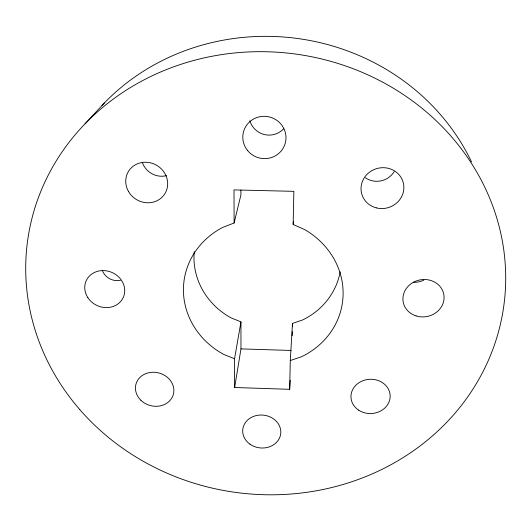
<?xml version="1.0" encoding="UTF-8"?>
<svg xmlns="http://www.w3.org/2000/svg" width="531" height="531" viewBox="0 0 531 531"><rect width="100%" height="100%" fill="white"/><g stroke="black" fill="none" stroke-linecap="round" stroke-linejoin="round"><path stroke-width="0.8" d="M194.253 251.608A73.729 68.559 7.6 0 0 230.879 317.79L240.961 321.886L234.543 358.77L234.636 387.504L289.674 389.316L290.284 360.529L292.488 323.425L302.703 319.927A73.729 68.559 7.6 0 0 340.198 271.839M290.284 360.529L301.336 356.825A79.955 73.311 7.6 0 0 343.092 294.911A79.955 73.311 7.6 0 0 304.635 229.565L293.158 224.494L293.855 191.339L234.005 189.906L234.111 222.987L222.622 227.454A79.955 73.311 7.6 0 0 223.624 354.383L234.543 358.77M292.223 335.725L292.309 331.623M292.415 326.704L292.488 323.425M289.674 389.316L290.198 380.223M293.158 224.494L293.397 221.268M234.636 387.504L240.968 348.9L240.961 321.886M234.111 222.987L240.915 194.93L240.908 190.071M85.053 123.789L104.302 103.041M120.491 280.288L116.78 280.64A14.768 13.315 24.6 0 1 102.264 270.259M240.968 348.9L291.074 350.46M283.527 128.907A19.853 19.541 20.5 0 1 249.869 120.716M101.998 105.463A221.493 206.632 7.6 0 1 471.528 161.915M423.791 280.162A19.036 17.41 -12.4 0 1 413.483 282.26M166.528 175.642A19.627 18.479 33.1 0 1 142.321 162.367M394.161 171.666A19.78 18.877 -19.1 0 1 365.348 177.732M247.3 150.18A21.632 21.114 16.6 0 0 284.364 145.766A21.632 21.114 16.6 0 0 261.504 116.468A21.632 21.114 16.6 0 0 247.3 150.18M79.783 409.587A240.324 221.221 7.6 0 0 490.1 356.321A240.324 221.221 7.6 0 0 227.235 53.823A240.324 221.221 7.6 0 0 79.783 409.587M416.058 315.905A20.663 18.638 -11 0 0 443.843 294.625A20.663 18.638 -11 0 0 410.589 284.092A20.663 18.638 -11 0 0 416.058 315.905M249.915 444.128A19.096 16.474 6.3 0 0 280.614 434.451A19.096 16.474 6.3 0 0 254.721 415.985A19.096 16.474 6.3 0 0 249.915 444.128M376.24 207.853A21.519 20.351 -15.9 0 0 403.314 182.876A21.519 20.351 -15.9 0 0 367.784 173.63A21.519 20.351 -15.9 0 0 376.24 207.853M87.9 297.732A20.337 18.14 23.9 0 0 122.495 298.953A20.337 18.14 23.9 0 0 103.804 270.584A20.337 18.14 23.9 0 0 87.9 297.732M358.677 410.164A19.614 17.138 -2.6 0 0 390.019 398.389A19.614 17.138 -2.6 0 0 363.012 380.667A19.614 17.138 -2.6 0 0 358.677 410.164M140.881 400.261A19.388 16.846 15.2 0 0 173.159 395.071A19.388 16.846 15.2 0 0 149.934 372.516A19.388 16.846 15.2 0 0 140.881 400.261M128.535 191.538A21.34 19.886 30.6 0 0 164.862 193.722A21.34 19.886 30.6 0 0 146.715 162.274A21.34 19.886 30.6 0 0 128.535 191.538"/></g></svg>
